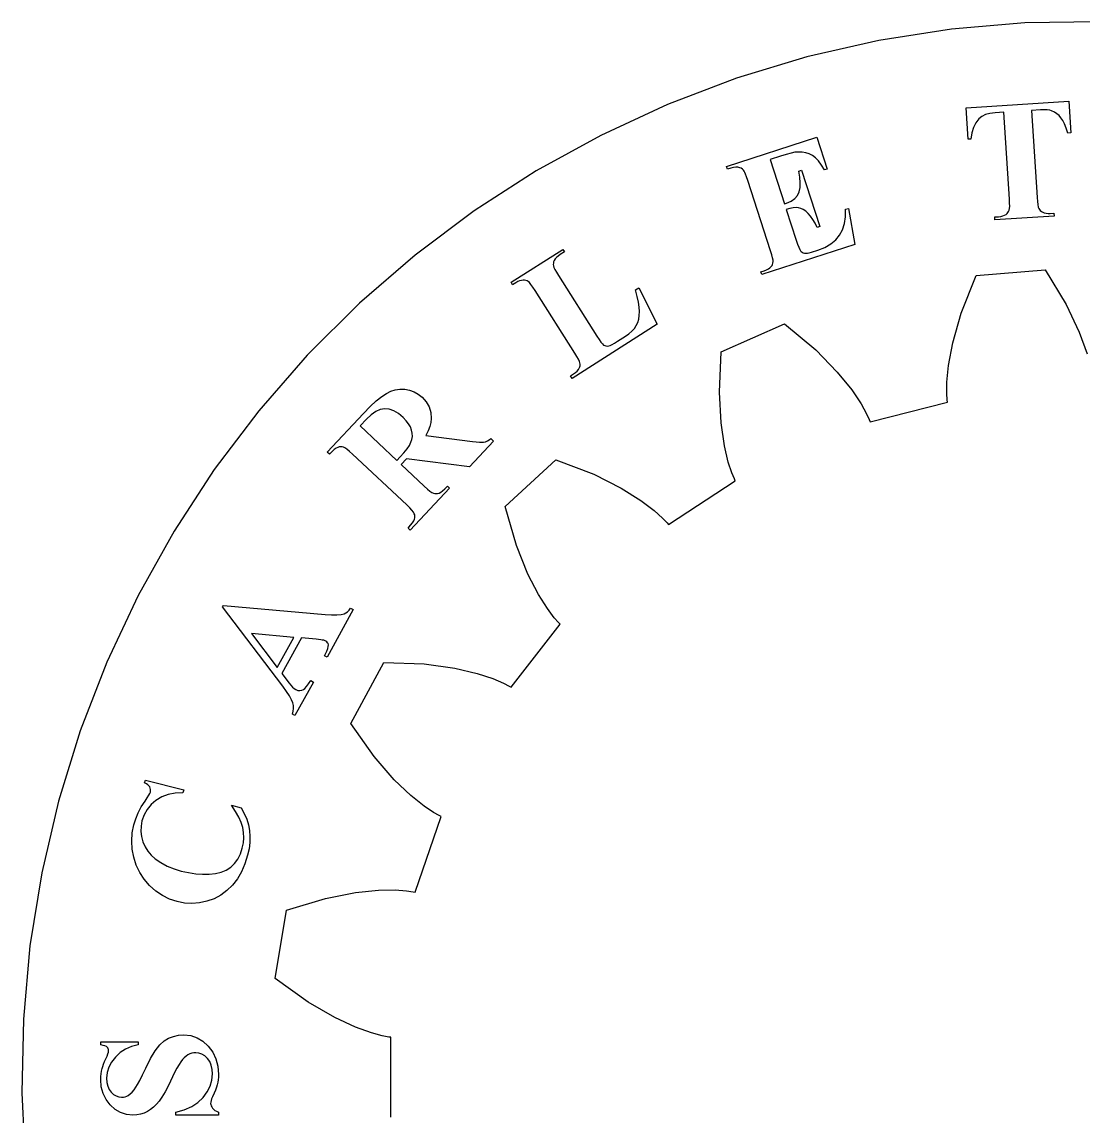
# Model space of a CAD drawing. Header units: metres. Extents: x -322 to 194, y -258 to 258.
# Drawn here: x -68.3 to 0.4, y -2.5 to 68.2 of the extents above; entities that cross this region are included whole.
import ezdxf

# ---------------------------------------------------------------- set-up
doc = ezdxf.new("R2010")
doc.units = ezdxf.units.M

msp = doc.modelspace()

# ---------------------------------------------------------------- linework, layer by layer
for p, q in [((-3.38458, 68.176), (-8.13205, 67.7739)), ((1.37936, 68.2461), (-3.38458, 68.176)), ((-8.13205, 67.7739), (-12.8399, 67.0415)), ((-12.8399, 67.0415), (-17.4852, 65.9825)), ((-17.4852, 65.9825), (-22.0453, 64.6021)), ((-22.0453, 64.6021), (-26.498, 62.9069)), ((-7.194, 62.6982), (-0.55113, 63.1162)), ((-0.55113, 63.1162), (-0.42255, 61.0722)), ((-26.498, 62.9069), (-30.8217, 60.9053)), ((-7.0654, 60.6543), (-7.194, 62.6982)), ((-5.65533, 62.3261), (-5.94421, 62.2476)), ((-5.31352, 62.3677), (-5.65533, 62.3261)), ((-4.73866, 62.4038), (-5.31352, 62.3677)), ((-4.38503, 56.783), (-4.73866, 62.4038)), ((-2.37535, 62.5525), (-2.95021, 62.5163)), ((-2.95021, 62.5163), (-2.59657, 56.8955)), ((-2.14041, 62.561), (-2.37535, 62.5525)), ((-1.94263, 62.5547), (-2.14041, 62.561)), ((-1.78198, 62.5335), (-1.94263, 62.5547)), ((-1.65846, 62.4974), (-1.78198, 62.5335)), ((-1.48073, 62.4095), (-1.65846, 62.4974)), ((-1.32121, 62.3047), (-1.48073, 62.4095)), ((-1.17992, 62.183), (-1.32121, 62.3047)), ((-6.55974, 61.7188), (-6.71031, 61.4128)), ((-6.36325, 61.98), (-6.55974, 61.7188)), ((-6.18019, 62.1322), (-6.36325, 61.98)), ((-5.94421, 62.2476), (-6.18019, 62.1322)), ((-1.05684, 62.0443), (-1.17992, 62.183)), ((-0.94373, 61.8728), (-1.05684, 62.0443)), ((-0.83223, 61.6516), (-0.94373, 61.8728)), ((-0.72238, 61.3808), (-0.83223, 61.6516)), ((-30.8217, 60.9053), (-34.9951, 58.6069)), ((-6.815, 61.062), (-6.87378, 60.6663)), ((-6.71031, 61.4128), (-6.815, 61.062)), ((-0.61417, 61.0602), (-0.72238, 61.3808)), ((-0.42255, 61.0722), (-0.61417, 61.0602)), ((-22.6821, 58.8998), (-16.8389, 60.7984)), ((-16.8389, 60.7984), (-16.1664, 58.7289)), ((-6.87378, 60.6663), (-7.0654, 60.6543)), ((-19.196, 59.5615), (-19.8655, 59.3439)), ((-18.8216, 59.6768), (-19.196, 59.5615)), ((-18.5078, 59.7598), (-18.8216, 59.6768)), ((-18.2547, 59.8106), (-18.5078, 59.7598)), ((-18.0621, 59.829), (-18.2547, 59.8106)), ((-17.796, 59.8188), (-18.0621, 59.829)), ((-17.5513, 59.7778), (-17.796, 59.8188)), ((-17.3282, 59.7059), (-17.5513, 59.7778)), ((-17.1265, 59.603), (-17.3282, 59.7059)), ((-16.9345, 59.4564), (-17.1265, 59.603)), ((-16.7409, 59.252), (-16.9345, 59.4564)), ((-22.6228, 58.7172), (-22.6821, 58.8998)), ((-22.3936, 58.7917), (-22.6228, 58.7172)), ((-22.2312, 58.8342), (-22.3936, 58.7917)), ((-22.0805, 58.8524), (-22.2312, 58.8342)), ((-21.9417, 58.8463), (-22.0805, 58.8524)), ((-21.8147, 58.8158), (-21.9417, 58.8463)), ((-21.7331, 58.7806), (-21.8147, 58.8158)), ((-21.659, 58.7313), (-21.7331, 58.7806)), ((-19.8655, 59.3439), (-18.936, 56.4832)), ((-16.5458, 58.9897), (-16.7409, 59.252)), ((-16.349, 58.6696), (-16.5458, 58.9897)), ((-34.9951, 58.6069), (-38.9981, 56.023)), ((-21.5923, 58.6676), (-21.659, 58.7313)), ((-21.5331, 58.5897), (-21.5923, 58.6676)), ((-21.4961, 58.5142), (-21.5331, 58.5897)), ((-21.4471, 58.3906), (-21.4961, 58.5142)), ((-21.3859, 58.2188), (-21.4471, 58.3906)), ((-21.3127, 57.9989), (-21.3859, 58.2188)), ((-18.0092, 58.6012), (-17.8266, 58.6606)), ((-17.9392, 58.2028), (-18.0092, 58.6012)), ((-17.912, 57.845), (-17.9392, 58.2028)), ((-17.8266, 58.6606), (-16.64, 55.0085)), ((-16.1664, 58.7289), (-16.349, 58.6696)), ((-19.8294, 53.4339), (-21.3127, 57.9989)), ((-17.9859, 57.2514), (-17.9276, 57.5279)), ((-17.9276, 57.5279), (-17.912, 57.845)), ((-18.799, 56.5277), (-18.5029, 56.6526)), ((-18.5029, 56.6526), (-18.2686, 56.8149)), ((-18.2686, 56.8149), (-18.0963, 57.0145)), ((-18.0963, 57.0145), (-17.9859, 57.2514)), ((-4.37254, 56.5259), (-4.38503, 56.783)), ((-2.59657, 56.8955), (-2.57626, 56.6334)), ((-2.57626, 56.6334), (-2.55176, 56.4261)), ((-38.9981, 56.023), (-42.8111, 53.1662)), ((-18.936, 56.4832), (-18.799, 56.5277)), ((-18.5833, 56.1848), (-18.8173, 56.118)), ((-18.8173, 56.118), (-18.1746, 54.1398)), ((-18.3731, 56.2255), (-18.5833, 56.1848)), ((-18.1865, 56.2401), (-18.3731, 56.2255)), ((-18.0237, 56.2286), (-18.1865, 56.2401)), ((-17.8716, 56.187), (-18.0237, 56.2286)), ((-17.7171, 56.1111), (-17.8716, 56.187)), ((-17.5604, 56.0011), (-17.7171, 56.1111)), ((-17.4013, 55.8568), (-17.5604, 56.0011)), ((-14.9921, 55.6417), (-14.9854, 56.1265)), ((-14.9854, 56.1265), (-14.8019, 56.1862)), ((-14.8019, 56.1862), (-14.3904, 53.8552)), ((-4.53815, 55.8465), (-4.4839, 55.91)), ((-4.4839, 55.91), (-4.43777, 55.9871)), ((-4.43777, 55.9871), (-4.39977, 56.0777)), ((-4.39977, 56.0777), (-4.37991, 56.1733)), ((-4.37991, 56.1733), (-4.37085, 56.3227)), ((-4.37085, 56.3227), (-4.37254, 56.5259)), ((-2.55176, 56.4261), (-2.52307, 56.2736)), ((-2.52307, 56.2736), (-2.49017, 56.1757)), ((-2.49017, 56.1757), (-2.44803, 56.108)), ((-2.44803, 56.108), (-2.39156, 56.0457)), ((-2.39156, 56.0457), (-2.32079, 55.9888)), ((-2.32079, 55.9888), (-2.2357, 55.9373)), ((-2.2357, 55.9373), (-2.13583, 55.8958)), ((-17.2446, 55.6791), (-17.4013, 55.8568)), ((-17.0959, 55.4686), (-17.2446, 55.6791)), ((-16.9552, 55.2253), (-17.0959, 55.4686)), ((-16.8226, 54.9492), (-16.9552, 55.2253)), ((-15.1853, 54.8061), (-15.0587, 55.2016)), ((-15.0587, 55.2016), (-14.9921, 55.6417)), ((-5.33868, 55.6328), (-5.09915, 55.6479)), ((-5.32663, 55.4412), (-5.33868, 55.6328)), ((-1.49423, 55.6823), (-5.32663, 55.4412)), ((-5.09915, 55.6479), (-4.9501, 55.6646)), ((-4.9501, 55.6646), (-4.81731, 55.6949)), ((-4.81731, 55.6949), (-4.70078, 55.7389)), ((-4.70078, 55.7389), (-4.60051, 55.7965)), ((-4.60051, 55.7965), (-4.53815, 55.8465)), ((-2.13583, 55.8958), (-2.02072, 55.8689)), ((-2.02072, 55.8689), (-1.89038, 55.8566)), ((-1.89038, 55.8566), (-1.74481, 55.8589)), ((-1.74481, 55.8589), (-1.50629, 55.8739)), ((-1.50629, 55.8739), (-1.49423, 55.6823)), ((-16.64, 55.0085), (-16.8226, 54.9492)), ((-15.3719, 54.4553), (-15.1853, 54.8061)), ((-14.3904, 53.8552), (-20.4078, 51.9001)), ((-18.1746, 54.1398), (-18.0865, 53.8789)), ((-18.0865, 53.8789), (-18.0106, 53.6763)), ((-16.324, 53.6629), (-15.9395, 53.8844)), ((-15.9395, 53.8844), (-15.6222, 54.1486)), ((-15.6222, 54.1486), (-15.3719, 54.4553)), ((-42.8111, 53.1662), (-46.4155, 50.0503)), ((-36.6173, 51.4086), (-33.267, 53.5347)), ((-33.5714, 53.1055), (-33.6785, 53.0116)), ((-33.4428, 53.1958), (-33.5714, 53.1055)), ((-33.1642, 53.3726), (-33.4428, 53.1958)), ((-33.267, 53.5347), (-33.1642, 53.3726)), ((-19.7534, 53.188), (-19.8294, 53.4339)), ((-19.7012, 52.9916), (-19.7534, 53.188)), ((-18.0106, 53.6763), (-17.9469, 53.532)), ((-17.9469, 53.532), (-17.8956, 53.446)), ((-17.8956, 53.446), (-17.846, 53.3939)), ((-17.846, 53.3939), (-17.7879, 53.3509)), ((-17.7879, 53.3509), (-17.7212, 53.3172)), ((-17.7212, 53.3172), (-17.646, 53.2927)), ((-17.646, 53.2927), (-17.5574, 53.2814)), ((-17.5574, 53.2814), (-17.4517, 53.2872)), ((-17.4517, 53.2872), (-17.329, 53.3099)), ((-17.329, 53.3099), (-17.1892, 53.3496)), ((-17.1892, 53.3496), (-16.7755, 53.484)), ((-16.7755, 53.484), (-16.324, 53.6629)), ((-33.8816, 52.6532), (-33.887, 52.5621)), ((-33.887, 52.5621), (-33.8782, 52.4635)), ((-33.8621, 52.7366), (-33.8816, 52.6532)), ((-33.8782, 52.4635), (-33.8506, 52.3694)), ((-33.8284, 52.8125), (-33.8621, 52.7366)), ((-33.8506, 52.3694), (-33.7874, 52.2336)), ((-33.7642, 52.9139), (-33.8284, 52.8125)), ((-33.6785, 53.0116), (-33.7642, 52.9139)), ((-19.8723, 52.3451), (-19.789, 52.426)), ((-19.789, 52.426), (-19.7409, 52.49)), ((-19.7409, 52.49), (-19.7048, 52.5648)), ((-19.7048, 52.5648), (-19.6806, 52.6505)), ((-19.6729, 52.8446), (-19.7012, 52.9916)), ((-19.6806, 52.6505), (-19.6683, 52.747)), ((-19.6683, 52.747), (-19.6729, 52.8446)), ((-33.7874, 52.2336), (-33.6884, 52.0561)), ((-33.6884, 52.0561), (-33.5538, 51.8367)), ((-33.5538, 51.8367), (-31.066, 47.9165)), ((-20.4671, 52.0827), (-20.2379, 52.1571)), ((-20.4078, 51.9001), (-20.4671, 52.0827)), ((-20.2379, 52.1571), (-20.0968, 52.2107)), ((-20.0968, 52.2107), (-19.9749, 52.2733)), ((-19.9749, 52.2733), (-19.8723, 52.3451)), ((-7.507, 49.4107), (-6.54062, 51.8491)), ((-6.54062, 51.8491), (-2.08266, 52.2185)), ((-2.08266, 52.2185), (-0.7281, 49.9724)), ((-36.5145, 51.2465), (-36.6173, 51.4086)), ((-36.311, 51.3756), (-36.5145, 51.2465)), ((-36.1848, 51.4476), (-36.311, 51.3756)), ((-36.0648, 51.4995), (-36.1848, 51.4476)), ((-35.9509, 51.5315), (-36.0648, 51.4995)), ((-35.8431, 51.5434), (-35.9509, 51.5315)), ((-35.7431, 51.5397), (-35.8431, 51.5434)), ((-35.6534, 51.524), (-35.7431, 51.5397)), ((-35.5741, 51.4965), (-35.6534, 51.524)), ((-35.5052, 51.457), (-35.5741, 51.4965)), ((-35.4299, 51.3867), (-35.5052, 51.457)), ((-35.3318, 51.2665), (-35.4299, 51.3867)), ((-35.2108, 51.0964), (-35.3318, 51.2665)), ((-35.0669, 50.8765), (-35.2108, 51.0964)), ((-28.5679, 50.9077), (-28.3517, 51.0449)), ((-28.3517, 51.0449), (-27.1619, 48.6922)), ((-32.4949, 46.8238), (-35.0669, 50.8765)), ((-28.4561, 50.4948), (-28.5679, 50.9077)), ((-28.3758, 50.1245), (-28.4561, 50.4948)), ((-46.4155, 50.0503), (-49.7937, 46.6906)), ((-28.327, 49.7968), (-28.3758, 50.1245)), ((-28.3097, 49.5117), (-28.327, 49.7968)), ((-0.7281, 49.9724), (0.12366, 48.1747)), ((-28.4268, 48.8043), (-28.3609, 49.0218)), ((-28.3609, 49.0218), (-28.3219, 49.2576)), ((-28.3219, 49.2576), (-28.3097, 49.5117)), ((-8.05127, 47.4973), (-7.507, 49.4107)), ((-27.1619, 48.6922), (-32.6736, 45.1943)), ((-28.9924, 48.0764), (-28.8007, 48.2438)), ((-28.8007, 48.2438), (-28.6431, 48.42)), ((-28.6431, 48.42), (-28.5196, 48.6051)), ((-28.5196, 48.6051), (-28.4268, 48.8043)), ((-23.0216, 46.916), (-18.9251, 48.7129)), ((-18.9251, 48.7129), (-16.9147, 47.0284)), ((0.12366, 48.1747), (0.63374, 46.7752)), ((-31.066, 47.9165), (-30.9265, 47.7041)), ((-30.9265, 47.7041), (-30.8074, 47.5388)), ((-30.8074, 47.5388), (-30.7087, 47.4207)), ((-30.7087, 47.4207), (-30.6305, 47.3496)), ((-30.0851, 47.3819), (-29.9241, 47.4734)), ((-29.9241, 47.4734), (-29.7264, 47.5953)), ((-29.7264, 47.5953), (-29.2181, 47.9179)), ((-29.2181, 47.9179), (-28.9924, 48.0764)), ((-8.32404, 46.0329), (-8.05127, 47.4973)), ((-32.3602, 46.6045), (-32.4949, 46.8238)), ((-30.6305, 47.3496), (-30.5586, 47.3103)), ((-30.5586, 47.3103), (-30.479, 47.2874)), ((-30.479, 47.2874), (-30.3917, 47.2807)), ((-30.3917, 47.2807), (-30.2967, 47.2902)), ((-30.2967, 47.2902), (-30.2093, 47.3208)), ((-30.2093, 47.3208), (-30.0851, 47.3819)), ((-23.1439, 44.296), (-23.0216, 46.916)), ((-16.9147, 47.0284), (-15.5253, 45.6046)), ((-49.7937, 46.6906), (-52.9294, 43.1034)), ((-32.2608, 46.4272), (-32.3602, 46.6045)), ((-32.1967, 46.2919), (-32.2608, 46.4272)), ((-32.168, 46.1986), (-32.1967, 46.2919)), ((-32.1745, 45.9316), (-32.1581, 46.013)), ((-32.1559, 46.102), (-32.168, 46.1986)), ((-32.1581, 46.013), (-32.1559, 46.102)), ((-8.42842, 44.9571), (-8.32404, 46.0329)), ((-32.7765, 45.3564), (-32.573, 45.4856)), ((-32.6736, 45.1943), (-32.7765, 45.3564)), ((-32.573, 45.4856), (-32.4497, 45.5725)), ((-32.4497, 45.5725), (-32.3472, 45.6635)), ((-32.3472, 45.6635), (-32.2657, 45.7585)), ((-32.2657, 45.7585), (-32.2051, 45.8576)), ((-32.2051, 45.8576), (-32.1745, 45.9316)), ((-15.5253, 45.6046), (-14.5885, 44.4465)), ((-8.43832, 44.2237), (-8.42842, 44.9571)), ((-45.3299, 43.7306), (-44.9836, 44.0145)), ((-44.9836, 44.0145), (-44.6816, 44.2172)), ((-44.6816, 44.2172), (-44.3971, 44.3556)), ((-44.3971, 44.3556), (-44.1036, 44.4463)), ((-44.1036, 44.4463), (-43.8011, 44.4893)), ((-43.8011, 44.4893), (-43.4895, 44.4845)), ((-43.4895, 44.4845), (-43.182, 44.431)), ((-43.182, 44.431), (-42.8922, 44.327)), ((-42.8922, 44.327), (-42.6203, 44.1724)), ((-42.6203, 44.1724), (-42.3661, 43.9673)), ((-42.3661, 43.9673), (-42.1054, 43.6719)), ((-23.0374, 42.3095), (-23.1439, 44.296)), ((-14.5885, 44.4465), (-13.9846, 43.5501)), ((-8.41026, 43.7991), (-8.43832, 44.2237)), ((-46.1562, 42.9186), (-45.7208, 43.3653)), ((-45.7208, 43.3653), (-45.3299, 43.7306)), ((-45.0734, 43.1763), (-45.3678, 43.0486)), ((-44.7841, 43.2242), (-45.0734, 43.1763)), ((-44.4946, 43.1953), (-44.7841, 43.2242)), ((-44.199, 43.0914), (-44.4946, 43.1953)), ((-42.1054, 43.6719), (-41.9212, 43.3469)), ((-41.9212, 43.3469), (-41.8134, 42.9923)), ((-13.9846, 43.5501), (-13.6269, 42.9098)), ((-13.4005, 42.3924), (-8.39119, 43.6609)), ((-8.39119, 43.6609), (-8.41026, 43.7991)), ((-52.9294, 43.1034), (-55.8072, 39.3063)), ((-48.5008, 40.4219), (-46.1562, 42.9186)), ((-45.9721, 42.5537), (-46.3808, 42.1185)), ((-45.6673, 42.8411), (-45.9721, 42.5537)), ((-45.3678, 43.0486), (-45.6673, 42.8411)), ((-43.8974, 42.9124), (-44.199, 43.0914)), ((-43.5899, 42.6583), (-43.8974, 42.9124)), ((-43.3951, 42.4565), (-43.5899, 42.6583)), ((-41.8134, 42.9923), (-41.7822, 42.6083)), ((-41.7822, 42.6083), (-41.8082, 42.3484)), ((-13.6269, 42.9098), (-13.4495, 42.523)), ((-13.4495, 42.523), (-13.4005, 42.3924)), ((-46.3808, 42.1185), (-44.0014, 39.8841)), ((-43.2395, 42.2535), (-43.3951, 42.4565)), ((-43.123, 42.0494), (-43.2395, 42.2535)), ((-43.0457, 41.8441), (-43.123, 42.0494)), ((-43.0053, 41.6411), (-43.0457, 41.8441)), ((-41.9842, 41.79), (-42.134, 41.4915)), ((-41.8756, 42.0756), (-41.9842, 41.79)), ((-41.8082, 42.3484), (-41.8756, 42.0756)), ((-22.8199, 40.8359), (-23.0374, 42.3095)), ((-43.1955, 40.8574), (-43.0917, 41.0574)), ((-43.0917, 41.0574), (-43.0283, 41.2477)), ((-43.0283, 41.2477), (-42.9995, 41.4423)), ((-42.9995, 41.4423), (-43.0053, 41.6411)), ((-42.134, 41.4915), (-39.1154, 41.1123)), ((-37.7468, 41.1221), (-39.2973, 39.471)), ((-39.1154, 41.1123), (-38.8633, 41.0824)), ((-38.8633, 41.0824), (-38.6581, 41.0643)), ((-38.6581, 41.0643), (-38.5, 41.058)), ((-38.5, 41.058), (-38.3888, 41.0637)), ((-38.3888, 41.0637), (-38.264, 41.0949)), ((-38.264, 41.0949), (-38.1465, 41.1442)), ((-38.1465, 41.1442), (-38.0363, 41.2117)), ((-38.0363, 41.2117), (-37.9334, 41.2973)), ((-37.9334, 41.2973), (-37.7468, 41.1221)), ((-48.3608, 40.2905), (-48.5008, 40.4219)), ((-48.1969, 40.4567), (-48.3608, 40.2905)), ((-48.0521, 40.5856), (-48.1969, 40.4567)), ((-47.9265, 40.6774), (-48.0521, 40.5856)), ((-47.82, 40.7319), (-47.9265, 40.6774)), ((-47.7251, 40.7601), (-47.82, 40.7319)), ((-47.634, 40.7726), (-47.7251, 40.7601)), ((-47.5468, 40.7696), (-47.634, 40.7726)), ((-47.4633, 40.7509), (-47.5468, 40.7696)), ((-47.365, 40.703), (-47.4633, 40.7509)), ((-47.2327, 40.6105), (-47.365, 40.703)), ((-47.0667, 40.4736), (-47.2327, 40.6105)), ((-46.8667, 40.2921), (-47.0667, 40.4736)), ((-43.7837, 40.116), (-43.5415, 40.3867)), ((-43.5415, 40.3867), (-43.3455, 40.6338)), ((-43.3455, 40.6338), (-43.1955, 40.8574)), ((-22.5693, 39.7845), (-22.8199, 40.8359)), ((-43.3677, 37.0063), (-46.8667, 40.2921)), ((-44.0014, 39.8841), (-43.7837, 40.116)), ((-43.3813, 39.9836), (-43.7215, 39.6213)), ((-39.2973, 39.471), (-43.3813, 39.9836)), ((-37.0078, 36.8988), (-33.7168, 39.9285)), ((-33.7168, 39.9285), (-31.2683, 38.988)), ((-22.3405, 39.0876), (-22.5693, 39.7845)), ((-55.8072, 39.3063), (-58.4131, 35.3176)), ((-43.7215, 39.6213), (-42.2286, 38.2193)), ((-31.2683, 38.988), (-29.4919, 38.0925)), ((-22.1761, 38.6952), (-22.3405, 39.0876)), ((-42.2286, 38.2193), (-42.0286, 38.0378)), ((-40.8984, 38.0548), (-40.7345, 38.221)), ((-40.7345, 38.221), (-40.5945, 38.0896)), ((-26.4392, 35.7444), (-22.1132, 38.5707)), ((-22.1132, 38.5707), (-22.1761, 38.6952)), ((-40.5945, 38.0896), (-43.1356, 35.3837)), ((-42.0286, 38.0378), (-41.8625, 37.9006)), ((-41.8625, 37.9006), (-41.7303, 37.8077)), ((-41.7303, 37.8077), (-41.6319, 37.7591)), ((-41.6319, 37.7591), (-41.5485, 37.7411)), ((-41.5485, 37.7411), (-41.4613, 37.7385)), ((-41.4613, 37.7385), (-41.3702, 37.7513)), ((-41.3702, 37.7513), (-41.2753, 37.7796)), ((-41.2753, 37.7796), (-41.1688, 37.8341)), ((-41.1688, 37.8341), (-41.0432, 37.9259)), ((-41.0432, 37.9259), (-40.8984, 38.0548)), ((-29.4919, 38.0925), (-28.2298, 37.3015)), ((-43.1741, 36.8183), (-43.3677, 37.0063)), ((-43.0273, 36.6614), (-43.1741, 36.8183)), ((-36.2728, 34.3811), (-37.0078, 36.8988)), ((-28.2298, 37.3015), (-27.3676, 36.6496)), ((-42.9272, 36.5356), (-43.0273, 36.6614)), ((-42.8738, 36.441), (-42.9272, 36.5356)), ((-42.8507, 36.3598), (-42.8738, 36.441)), ((-42.869, 36.0853), (-42.8483, 36.182)), ((-42.8422, 36.2735), (-42.8507, 36.3598)), ((-42.8483, 36.182), (-42.8422, 36.2735)), ((-27.3676, 36.6496), (-26.8213, 36.1602)), ((-26.8213, 36.1602), (-26.528, 35.852)), ((-43.2755, 35.5151), (-43.1187, 35.6907)), ((-43.1356, 35.3837), (-43.2755, 35.5151)), ((-43.1187, 35.6907), (-42.9986, 35.8443)), ((-42.9986, 35.8443), (-42.9154, 35.9758)), ((-42.9154, 35.9758), (-42.869, 36.0853)), ((-26.528, 35.852), (-26.4392, 35.7444)), ((-58.4131, 35.3176), (-60.7345, 31.1569)), ((-35.527, 32.5368), (-36.2728, 34.3811)), ((-34.8429, 31.2137), (-35.527, 32.5368)), ((-60.7345, 31.1569), (-62.7599, 26.8444)), ((-34.2645, 30.3006), (-34.8429, 31.2137)), ((-55.2741, 30.4194), (-55.224, 30.5105)), ((-55.224, 30.5105), (-48.6434, 29.9328)), ((-51.3784, 25.2879), (-55.2741, 30.4194)), ((-48.6434, 29.9328), (-48.2213, 29.9084)), ((-46.8263, 30.2428), (-48.5196, 27.1626)), ((-48.2213, 29.9084), (-47.8758, 29.9066)), ((-47.8758, 29.9066), (-47.6068, 29.9272)), ((-47.6068, 29.9272), (-47.4142, 29.9704)), ((-47.4142, 29.9704), (-47.3004, 30.0242)), ((-47.3004, 30.0242), (-47.1925, 30.1029)), ((-47.1925, 30.1029), (-47.0905, 30.2066)), ((-47.0905, 30.2066), (-46.9945, 30.3353)), ((-46.9945, 30.3353), (-46.8263, 30.2428)), ((-33.8218, 29.7158), (-34.2645, 30.3006)), ((-36.6128, 25.2228), (-33.4389, 29.3006)), ((-33.5389, 29.398), (-33.8218, 29.7158)), ((-33.4389, 29.3006), (-33.5389, 29.398)), ((-50.6626, 28.4456), (-53.4016, 28.6859)), ((-53.4016, 28.6859), (-51.7369, 26.4915)), ((-51.7369, 26.4915), (-50.6626, 28.4456)), ((-50.1746, 28.4033), (-51.4397, 26.1022)), ((-49.2246, 28.3193), (-50.1746, 28.4033)), ((-48.9205, 28.2859), (-49.2246, 28.3193)), ((-48.8324, 28.2737), (-48.9205, 28.2859)), ((-48.7349, 28.2525), (-48.8324, 28.2737)), ((-48.6855, 28.2371), (-48.7349, 28.2525)), ((-48.6385, 28.2184), (-48.6855, 28.2371)), ((-48.5939, 28.1962), (-48.6385, 28.2184)), ((-48.5302, 28.1526), (-48.5939, 28.1962)), ((-48.4819, 28.1004), (-48.5302, 28.1526)), ((-48.528, 27.5615), (-48.4674, 27.7184)), ((-48.4491, 28.0396), (-48.4819, 28.1004)), ((-48.4674, 27.7184), (-48.4353, 27.8546)), ((-48.4317, 27.9701), (-48.4491, 28.0396)), ((-48.4353, 27.8546), (-48.4317, 27.9701)), ((-48.6879, 27.2551), (-48.6171, 27.3839)), ((-48.5196, 27.1626), (-48.6879, 27.2551)), ((-48.6171, 27.3839), (-48.528, 27.5615)), ((-62.7599, 26.8444), (-64.4796, 22.401)), ((-46.9837, 22.8832), (-44.8547, 26.8173)), ((-44.8547, 26.8173), (-42.2335, 26.7228)), ((-42.2335, 26.7228), (-40.2626, 26.4526)), ((-40.2626, 26.4526), (-38.812, 26.1141)), ((-51.4397, 26.1022), (-50.9702, 25.4823)), ((-50.9702, 25.4823), (-50.856, 25.3437)), ((-49.4022, 25.5572), (-50.5926, 23.3918)), ((-49.717, 25.4322), (-49.5704, 25.6497)), ((-49.5704, 25.6497), (-49.4022, 25.5572)), ((-38.812, 26.1141), (-37.7849, 25.7776)), ((-37.7849, 25.7776), (-37.1093, 25.4921)), ((-37.1093, 25.4921), (-36.7317, 25.2958)), ((-51.1344, 24.9483), (-51.3784, 25.2879)), ((-50.9449, 24.6556), (-51.1344, 24.9483)), ((-50.856, 25.3437), (-50.746, 25.229)), ((-50.746, 25.229), (-50.6403, 25.1383)), ((-50.6403, 25.1383), (-50.5387, 25.0716)), ((-50.5387, 25.0716), (-50.408, 25.0176)), ((-50.408, 25.0176), (-50.2796, 25.0005)), ((-50.2796, 25.0005), (-50.1537, 25.0204)), ((-50.1537, 25.0204), (-50.03, 25.0773)), ((-50.03, 25.0773), (-49.9468, 25.146)), ((-49.9468, 25.146), (-49.8425, 25.2643)), ((-49.8425, 25.2643), (-49.717, 25.4322)), ((-36.7317, 25.2958), (-36.6128, 25.2228)), ((-50.8097, 24.4098), (-50.9449, 24.6556)), ((-50.7289, 24.2108), (-50.8097, 24.4098)), ((-50.6906, 24.0341), (-50.7289, 24.2108)), ((-50.7609, 23.4843), (-50.7065, 23.6709)), ((-50.5926, 23.3918), (-50.7609, 23.4843)), ((-50.7065, 23.6709), (-50.6831, 23.8541)), ((-50.6831, 23.8541), (-50.6906, 24.0341)), ((-45.4709, 20.7405), (-46.9837, 22.8832)), ((-64.4796, 22.401), (-65.8852, 17.8486)), ((-44.1667, 19.2383), (-45.4709, 20.7405)), ((-60.3163, 19.0312), (-60.2686, 19.2171)), ((-60.2686, 19.2171), (-57.789, 18.5805)), ((-43.09, 18.209), (-44.1667, 19.2383)), ((-60.2024, 18.9759), (-60.3163, 19.0312)), ((-60.1087, 18.9141), (-60.2024, 18.9759)), ((-60.035, 18.8457), (-60.1087, 18.9141)), ((-59.9816, 18.7708), (-60.035, 18.8457)), ((-59.9464, 18.6915), (-59.9816, 18.7708)), ((-59.9734, 18.3554), (-59.939, 18.4418)), ((-59.9275, 18.6103), (-59.9464, 18.6915)), ((-59.939, 18.4418), (-59.9251, 18.5271)), ((-59.9251, 18.5271), (-59.9275, 18.6103)), ((-57.789, 18.5805), (-57.8367, 18.3945)), ((-65.8852, 17.8486), (-66.9697, 13.2092)), ((-60.5278, 17.4745), (-60.2823, 17.8609)), ((-60.2823, 17.8609), (-60.145, 18.065)), ((-60.145, 18.065), (-60.042, 18.2298)), ((-60.042, 18.2298), (-59.9734, 18.3554)), ((-59.5811, 17.9019), (-59.8977, 17.6274)), ((-59.2122, 18.1242), (-59.5811, 17.9019)), ((-58.7986, 18.2804), (-59.2122, 18.1242)), ((-58.3401, 18.3705), (-58.7986, 18.2804)), ((-57.8367, 18.3945), (-58.3401, 18.3705)), ((-42.2465, 17.5332), (-43.09, 18.209)), ((-60.8929, 16.7041), (-60.7314, 17.0889)), ((-60.7314, 17.0889), (-60.5278, 17.4745)), ((-60.1539, 17.3146), (-60.3495, 16.9634)), ((-59.8977, 17.6274), (-60.1539, 17.3146)), ((-54.4305, 17.1916), (-54.686, 17.5856)), ((-54.686, 17.5856), (-54.0699, 17.4274)), ((-54.2264, 16.8189), (-54.4305, 17.1916)), ((-54.0699, 17.4274), (-53.8714, 17.0509)), ((-53.8714, 17.0509), (-53.7153, 16.6787)), ((-41.6379, 17.1238), (-42.2465, 17.5332)), ((-41.2671, 16.9151), (-41.6379, 17.1238)), ((-61.113, 15.7986), (-61.0124, 16.3201)), ((-61.0124, 16.3201), (-60.8929, 16.7041)), ((-60.4847, 16.5739), (-60.5466, 16.2328)), ((-60.3495, 16.9634), (-60.4847, 16.5739)), ((-54.0738, 16.4676), (-54.2264, 16.8189)), ((-53.9726, 16.1377), (-54.0738, 16.4676)), ((-53.7153, 16.6787), (-53.6015, 16.3106)), ((-53.6015, 16.3106), (-53.5302, 15.9467)), ((-42.8189, 11.968), (-41.141, 16.8555)), ((-41.141, 16.8555), (-41.2671, 16.9151)), ((-61.1475, 15.2754), (-61.113, 15.7986)), ((-60.5466, 16.2328), (-60.5566, 15.8936)), ((-60.5566, 15.8936), (-60.5149, 15.5562)), ((-53.9179, 15.8161), (-53.9726, 16.1377)), ((-53.9036, 15.4896), (-53.9179, 15.8161)), ((-53.5302, 15.9467), (-53.5009, 15.5755)), ((-53.5009, 15.5755), (-53.512, 15.1854)), ((-61.1158, 14.7504), (-61.1475, 15.2754)), ((-60.5149, 15.5562), (-60.4213, 15.2206)), ((-60.4213, 15.2206), (-60.2824, 14.9013)), ((-60.2824, 14.9013), (-60.1039, 14.6128)), ((-53.9965, 14.8223), (-53.9298, 15.1584)), ((-53.9298, 15.1584), (-53.9036, 15.4896)), ((-53.512, 15.1854), (-53.5635, 14.7765)), ((-61.0179, 14.2236), (-61.1158, 14.7504)), ((-60.8559, 13.7139), (-61.0179, 14.2236)), ((-60.1039, 14.6128), (-59.8858, 14.355)), ((-59.8858, 14.355), (-59.6281, 14.128)), ((-54.2892, 14.1004), (-54.1226, 14.4357)), ((-54.1226, 14.4357), (-53.9965, 14.8223)), ((-53.6556, 14.3486), (-53.8273, 13.7971)), ((-53.5635, 14.7765), (-53.6556, 14.3486)), ((-60.6307, 13.2387), (-60.8559, 13.7139)), ((-59.6281, 14.128), (-59.2569, 13.8746)), ((-59.2569, 13.8746), (-58.8524, 13.6578)), ((-58.8524, 13.6578), (-58.4146, 13.4777)), ((-58.4146, 13.4777), (-57.9436, 13.3341)), ((-55.0322, 13.3994), (-54.7441, 13.5833)), ((-54.7441, 13.5833), (-54.4964, 13.8163)), ((-54.4964, 13.8163), (-54.2892, 14.1004)), ((-53.8273, 13.7971), (-54.0474, 13.2921)), ((-66.9697, 13.2092), (-67.728, 8.50546)), ((-60.3425, 12.798), (-60.6307, 13.2387)), ((-59.9913, 12.3918), (-60.3425, 12.798)), ((-57.9436, 13.3341), (-57.47, 13.2288)), ((-57.47, 13.2288), (-57.0102, 13.1593)), ((-57.0102, 13.1593), (-56.5642, 13.1257)), ((-56.5642, 13.1257), (-56.1319, 13.1281)), ((-56.1319, 13.1281), (-55.7261, 13.1718)), ((-55.7261, 13.1718), (-55.3595, 13.2623)), ((-55.3595, 13.2623), (-55.0322, 13.3994)), ((-54.3157, 12.8338), (-54.6324, 12.422)), ((-54.0474, 13.2921), (-54.3157, 12.8338)), ((-59.5936, 12.0358), (-59.9913, 12.3918)), ((-59.1653, 11.7445), (-59.5936, 12.0358)), ((-54.9918, 12.0655), (-55.3874, 11.7726)), ((-54.6324, 12.422), (-54.9918, 12.0655)), ((-46.6702, 11.9461), (-45.1883, 12.097)), ((-45.1883, 12.097), (-44.1076, 12.1122)), ((-44.1076, 12.1122), (-43.3758, 12.0615)), ((-43.3758, 12.0615), (-42.955, 11.9984)), ((-58.7065, 11.5179), (-59.1653, 11.7445)), ((-58.2171, 11.356), (-58.7065, 11.5179)), ((-57.7373, 11.2652), (-58.2171, 11.356)), ((-56.2871, 11.3777), (-56.7723, 11.276)), ((-55.8191, 11.5434), (-56.2871, 11.3777)), ((-55.3874, 11.7726), (-55.8191, 11.5434)), ((-51.1319, 10.7999), (-48.622, 11.5617)), ((-48.622, 11.5617), (-46.6702, 11.9461)), ((-42.955, 11.9984), (-42.8189, 11.968)), ((-57.2556, 11.2385), (-57.7373, 11.2652)), ((-56.7723, 11.276), (-57.2556, 11.2385)), ((-51.8681, 6.38771), (-51.1319, 10.7999)), ((-67.728, 8.50546), (-68.1563, 3.76028)), ((-49.7416, 4.85231), (-51.8681, 6.38771)), ((-48.0203, 3.85498), (-49.7416, 4.85231)), ((-68.1563, 3.76028), (-68.2526, -1.0032)), ((-46.6678, 3.23109), (-48.0203, 3.85498)), ((-45.6505, 2.86581), (-46.6678, 3.23109)), ((-44.942, 2.67615), (-45.6505, 2.86581)), ((-63.1542, 2.09607), (-63.1542, 2.28807)), ((-63.1542, 2.28807), (-60.7222, 2.28807)), ((-60.7222, 2.28807), (-60.7222, 2.09607)), ((-59.3396, 2.08701), (-59.0553, 2.34506)), ((-59.0553, 2.34506), (-58.7651, 2.51613)), ((-58.7651, 2.51613), (-58.4548, 2.63832)), ((-58.4548, 2.63832), (-58.1241, 2.71162)), ((-58.1241, 2.71162), (-57.7733, 2.73607)), ((-57.7733, 2.73607), (-57.3317, 2.69081)), ((-57.3317, 2.69081), (-56.922, 2.55507)), ((-56.922, 2.55507), (-56.5442, 2.32881)), ((-56.5442, 2.32881), (-56.1983, 2.01207)), ((-44.5235, 2.59915), (-44.942, 2.67615)), ((-44.3848, 2.58369), (-44.5235, 2.59915)), ((-44.3848, -2.58369), (-44.3848, 2.58369)), ((-63.0017, 2.05937), (-63.1542, 2.09607)), ((-62.8802, 2.02132), (-63.0017, 2.05937)), ((-62.7897, 1.98187), (-62.8802, 2.02132)), ((-62.7302, 1.94107), (-62.7897, 1.98187)), ((-62.7429, 1.36713), (-62.687, 1.51132)), ((-62.6917, 1.89626), (-62.7302, 1.94107)), ((-62.6642, 1.84381), (-62.6917, 1.89626)), ((-62.687, 1.51132), (-62.6534, 1.62762)), ((-62.6477, 1.78375), (-62.6642, 1.84381)), ((-62.6534, 1.62762), (-62.6422, 1.71606)), ((-62.6422, 1.71606), (-62.6477, 1.78375)), ((-61.9046, 1.58868), (-62.2082, 1.30206)), ((-61.5557, 1.81657), (-61.9046, 1.58868)), ((-61.1616, 1.98569), (-61.5557, 1.81657)), ((-60.7222, 2.09607), (-61.1616, 1.98569)), ((-59.9341, 1.21051), (-59.6325, 1.70882)), ((-59.6325, 1.70882), (-59.3396, 2.08701)), ((-57.5132, 1.43806), (-57.6327, 1.35606)), ((-57.3913, 1.50194), (-57.5132, 1.43806)), ((-57.2673, 1.54756), (-57.3913, 1.50194)), ((-57.1413, 1.57494), (-57.2673, 1.54756)), ((-57.0132, 1.58406), (-57.1413, 1.57494)), ((-56.8024, 1.56076), (-57.0132, 1.58406)), ((-56.605, 1.49081), (-56.8024, 1.56076)), ((-56.4209, 1.37425), (-56.605, 1.49081)), ((-56.1983, 2.01207), (-55.9095, 1.62607)), ((-55.9095, 1.62607), (-55.7032, 1.19107)), ((-63.0262, 0.70157), (-62.972, 0.85207)), ((-62.972, 0.85207), (-62.9037, 1.01657)), ((-62.9037, 1.01657), (-62.7429, 1.36713)), ((-62.4541, 0.97963), (-62.6297, 0.64432)), ((-62.2082, 1.30206), (-62.4541, 0.97963)), ((-60.2442, 0.59207), (-59.9341, 1.21051)), ((-58.0895, 0.8195), (-58.2233, 0.58581)), ((-57.9723, 0.99606), (-58.0895, 0.8195)), ((-57.8622, 1.13507), (-57.9723, 0.99606)), ((-57.749, 1.25507), (-57.8622, 1.13507)), ((-57.6327, 1.35606), (-57.749, 1.25507)), ((-56.2503, 1.21106), (-56.4209, 1.37425)), ((-56.1068, 1.0087), (-56.2503, 1.21106)), ((-56.0043, 0.77457), (-56.1068, 1.0087)), ((-55.9427, 0.5087), (-56.0043, 0.77457)), ((-55.7032, 1.19107), (-55.5795, 0.70706)), ((-63.1542, -0.13991), (-63.1487, 0.04025)), ((-63.1487, 0.04025), (-63.1322, 0.21782)), ((-63.1322, 0.21782), (-63.1047, 0.39276)), ((-63.1047, 0.39276), (-63.0662, 0.56506)), ((-63.0662, 0.56506), (-63.0262, 0.70157)), ((-62.7351, 0.29613), (-62.7702, -0.0649)), ((-62.6297, 0.64432), (-62.7351, 0.29613)), ((-60.627, -0.20241), (-60.4527, 0.15094)), ((-60.4527, 0.15094), (-60.2442, 0.59207)), ((-58.3735, 0.295), (-58.7756, -0.54172)), ((-58.2233, 0.58581), (-58.3735, 0.295)), ((-55.9601, -0.18858), (-55.9223, 0.21106)), ((-55.9223, 0.21106), (-55.9427, 0.5087)), ((-55.5795, 0.70706), (-55.5383, 0.17407)), ((-55.5433, 0.00188), (-55.5585, -0.16565)), ((-55.5383, 0.17407), (-55.5433, 0.00188)), ((-63.1161, -0.6171), (-63.1542, -0.13991)), ((-63.0017, -1.05165), (-63.1161, -0.6171)), ((-62.7702, -0.0649), (-62.7519, -0.33415)), ((-62.7519, -0.33415), (-62.697, -0.5739)), ((-62.697, -0.5739), (-62.6054, -0.78415)), ((-60.9971, -0.8159), (-60.8732, -0.6459)), ((-60.8732, -0.6459), (-60.7672, -0.46803)), ((-60.7672, -0.46803), (-60.627, -0.20241)), ((-58.7756, -0.54172), (-58.9925, -0.95316)), ((-56.2631, -0.9471), (-56.0737, -0.57465)), ((-56.0737, -0.57465), (-55.9601, -0.18858)), ((-55.6687, -0.65228), (-55.7363, -0.8374)), ((-55.6192, -0.48691), (-55.6687, -0.65228)), ((-55.5838, -0.3286), (-55.6192, -0.48691)), ((-55.5585, -0.16565), (-55.5838, -0.3286)), ((-68.2526, -1.0032), (-68.0164, -5.76183)), ((-62.8111, -1.44359), (-63.0017, -1.05165)), ((-62.6054, -0.78415), (-62.4772, -0.96491)), ((-62.4772, -0.96491), (-62.3252, -1.10971)), ((-62.3252, -1.10971), (-62.1622, -1.21315)), ((-62.1622, -1.21315), (-61.9882, -1.27522)), ((-61.9882, -1.27522), (-61.8032, -1.2959)), ((-61.8032, -1.2959), (-61.6856, -1.28841)), ((-61.6856, -1.28841), (-61.5747, -1.2659)), ((-61.5747, -1.2659), (-61.4706, -1.22841)), ((-61.4706, -1.22841), (-61.3732, -1.1759)), ((-61.3732, -1.1759), (-61.2471, -1.0809)), ((-61.2471, -1.0809), (-61.1217, -0.96091)), ((-61.1217, -0.96091), (-60.9971, -0.8159)), ((-59.1911, -1.28722), (-59.3712, -1.5439)), ((-58.9925, -0.95316), (-59.1911, -1.28722)), ((-56.866, -1.62891), (-56.5283, -1.30591)), ((-56.5283, -1.30591), (-56.2631, -0.9471)), ((-55.9799, -1.39253), (-56.019, -1.50641)), ((-55.9252, -1.26691), (-55.9799, -1.39253)), ((-55.8217, -1.04228), (-55.9252, -1.26691)), ((-55.7363, -0.8374), (-55.8217, -1.04228)), ((-62.5442, -1.79291), (-62.8111, -1.44359)), ((-62.2232, -2.07947), (-62.5442, -1.79291)), ((-61.87, -2.28415), (-62.2232, -2.07947)), ((-59.9302, -2.08427), (-60.1362, -2.2139)), ((-59.734, -1.9294), (-59.9302, -2.08427)), ((-59.5477, -1.74928), (-59.734, -1.9294)), ((-59.3712, -1.5439), (-59.5477, -1.74928)), ((-58.2903, -2.25591), (-57.747, -2.1039)), ((-57.747, -2.1039), (-57.2722, -1.8949)), ((-57.2722, -1.8949), (-56.866, -1.62891)), ((-56.0424, -1.60852), (-56.0502, -1.6989)), ((-56.0502, -1.6989), (-56.0423, -1.77097)), ((-56.019, -1.50641), (-56.0424, -1.60852)), ((-56.0423, -1.77097), (-56.0185, -1.84515)), ((-56.0185, -1.84515), (-55.9788, -1.92146)), ((-55.9788, -1.92146), (-55.9232, -1.99991)), ((-55.9232, -1.99991), (-55.8519, -2.07515)), ((-55.8519, -2.07515), (-55.764, -2.1429)), ((-61.4847, -2.40697), (-61.87, -2.28415)), ((-61.0672, -2.44791), (-61.4847, -2.40697)), ((-60.8185, -2.43327), (-61.0672, -2.44791)), ((-60.5805, -2.3894), (-60.8185, -2.43327)), ((-60.353, -2.31628), (-60.5805, -2.3894)), ((-60.1362, -2.2139), (-60.353, -2.31628)), ((-58.2903, -2.44791), (-58.2903, -2.25591)), ((-55.5383, -2.44791), (-58.2903, -2.44791)), ((-55.764, -2.1429), (-55.6594, -2.20316)), ((-55.6594, -2.20316), (-55.5383, -2.25591)), ((-55.5383, -2.25591), (-55.5383, -2.44791))]:
    msp.add_line(p, q)

doc.saveas('drawing.dxf')
